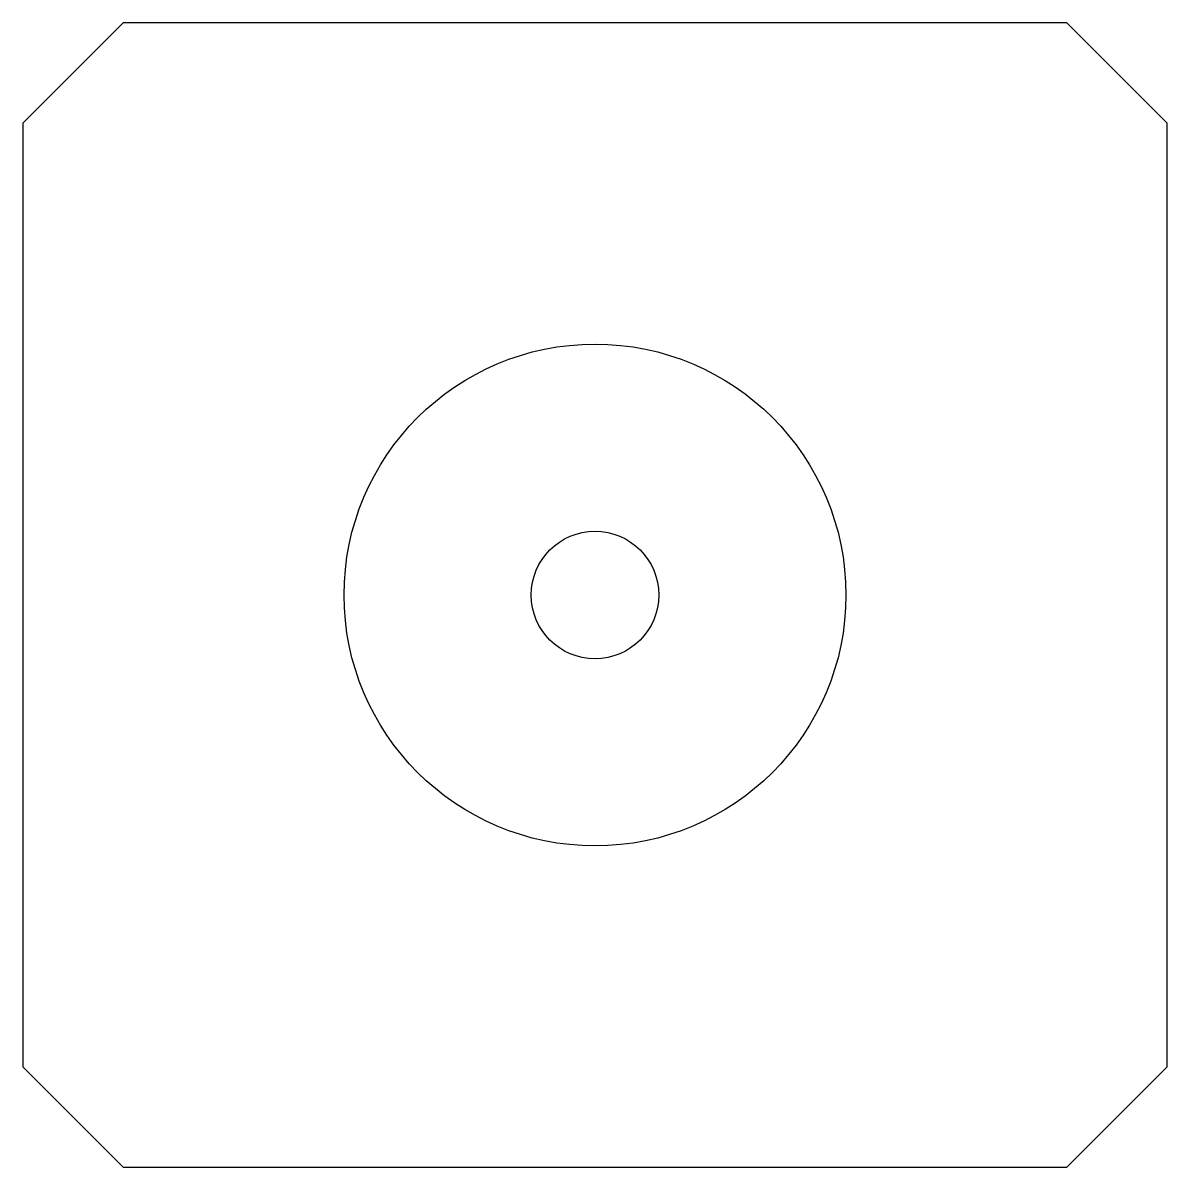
# Model space of a CAD drawing. Header units: millimetres. Extents: x -28.5 to 28.5, y -28.5 to 28.5.
import ezdxf

# ---------------------------------------------------------------- set-up
doc = ezdxf.new("R2010")
doc.units = ezdxf.units.MM
doc.layers.get('0').update_dxf_attribs({"linetype": 'CONTINUOUS'})

msp = doc.modelspace()

# ---------------------------------------------------------------- linework, layer by layer
msp.add_lwpolyline([(-28.5, -23.5), (-23.5, -28.5), (23.5, -28.5), (28.5, -23.5), (28.5, 23.5), (23.5, 28.5), (-23.5, 28.5), (-28.5, 23.5)], close=True)
for radius in [12.5, 3.175]:
    msp.add_circle((0, 0), radius)

doc.saveas('drawing.dxf')
